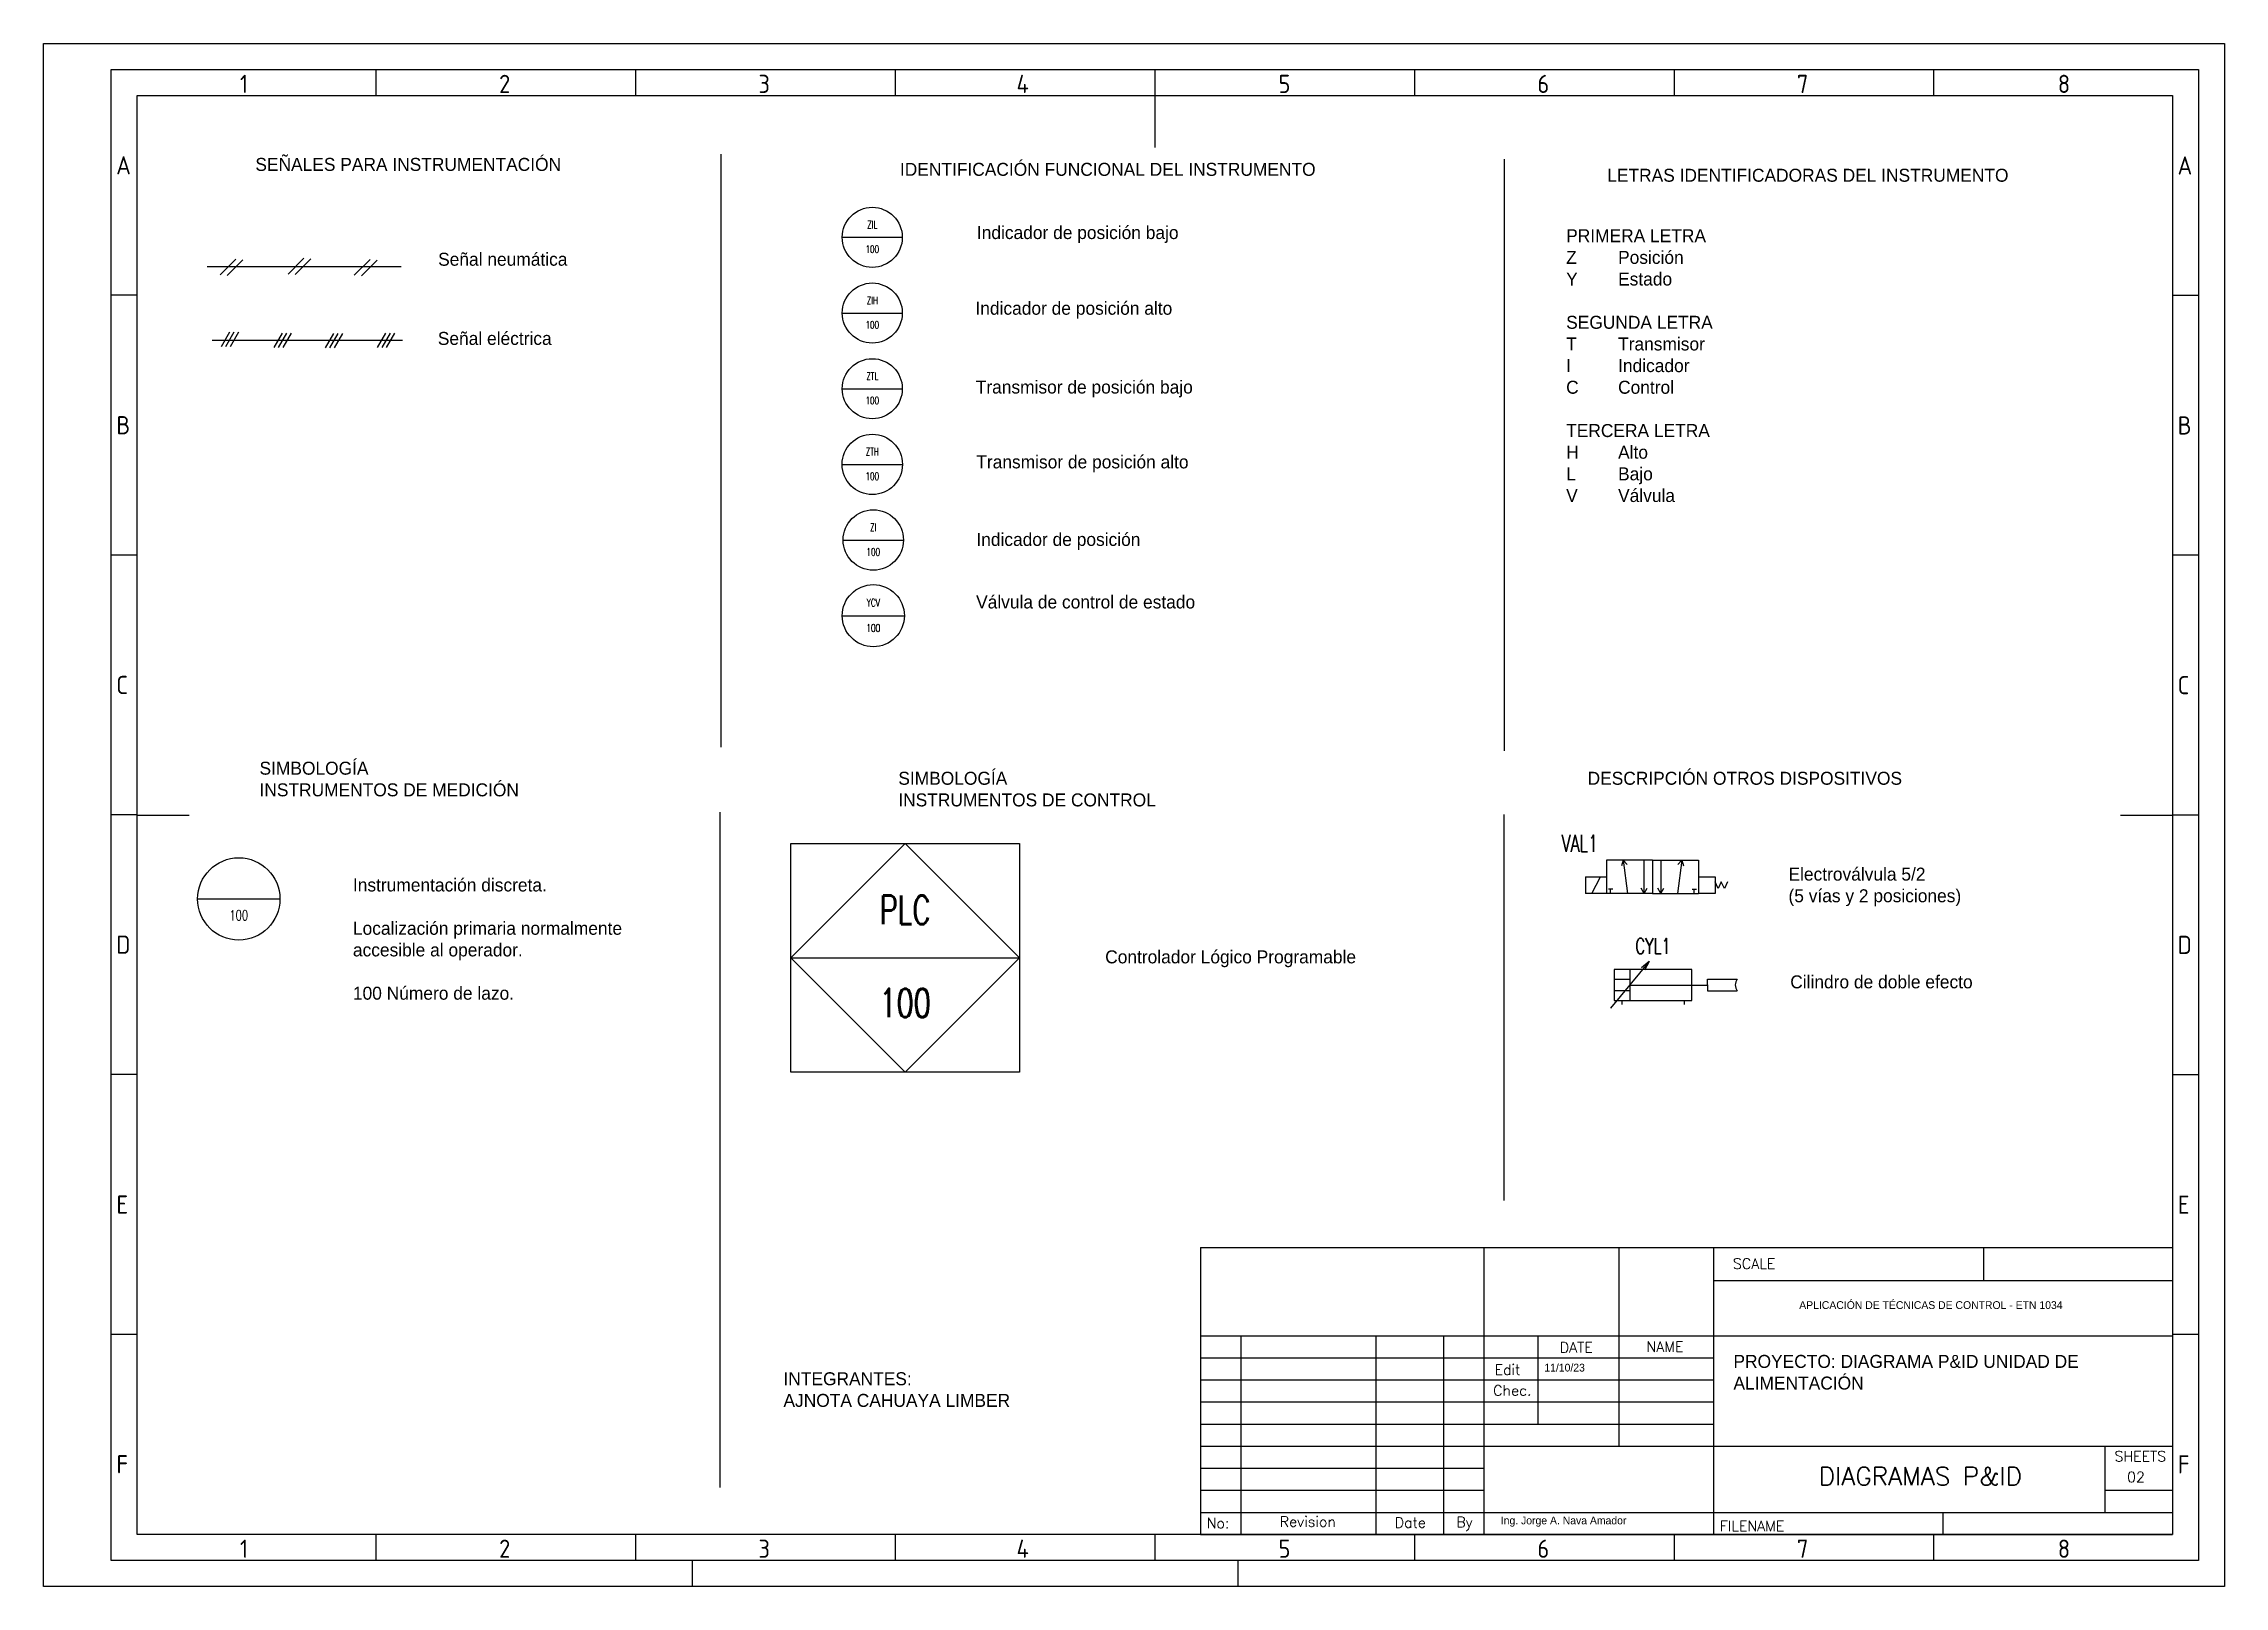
# Model space of a CAD drawing. Header units: millimetres. Extents: x 0 to 420, y 0 to 297.
import ezdxf
from ezdxf.enums import TextEntityAlignment as Align

# ---------------------------------------------------------------- set-up
doc = ezdxf.new("R2010")
doc.units = ezdxf.units.MM
doc.header["$LTSCALE"] = 6
for name, color, linetype in [('025', 1, 'Continuous'), ('035', 5, 'Continuous'), ('07', 7, 'Continuous'), ('RED_2.5mm^2', 1, 'Continuous'), ('SYMS', 7, 'Continuous'), ('TAGS', 51, 'Continuous')]:
    doc.layers.add(name, color=color, linetype=linetype)
doc.styles.add('ISO Proportional', font='isocp.shx')
doc.styles.add('WD', font='romans.shx')

# ---------------------------------------------------------------- blocks, each defined once
blk = doc.blocks.new('IEC_border_a3')
at = {"layer": '035'}
for p, q in [((64, 292), (64, 287)), ((114, 292), (114, 287)), ((164, 292), (164, 287)), ((214, 292), (214, 287)), ((264, 292), (264, 287)), ((314, 292), (314, 287)), ((364, 292), (364, 287)), ((17.97, 248.58), (12.98, 248.58)), ((414.97, 248.54), (409.98, 248.54)), ((17.98, 198.54), (13, 198.54)), ((414.98, 198.5), (410, 198.5)), ((17.98, 148.54), (13, 148.54)), ((414.98, 148.5), (410, 148.5)), ((17.98, 98.54), (13, 98.54)), ((414.98, 98.5), (410, 98.5)), ((18, 48.5), (13.02, 48.5)), ((415, 48.46), (410.02, 48.46)), ((64, 10), (64, 5)), ((114, 10), (114, 5)), ((164, 10), (164, 5)), ((214, 10), (214, 5)), ((264, 10), (264, 5)), ((314, 10), (314, 5)), ((364, 10), (364, 5)), ((125, 0), (125, 5)), ((230, 5), (230, 0))]:
    blk.add_line(p, q, dxfattribs=at)
for points in [[(0, 297), (420, 297), (420, 0), (0, 0)], [(18, 287), (410, 287), (410, 10), (18, 10)]]:
    blk.add_lwpolyline(points, close=True, dxfattribs=at)
at = {"layer": '07'}
for p, q in [((214, 287), (214, 277)), ((18, 148.5), (28, 148.5)), ((400, 148.5), (410, 148.5))]:
    blk.add_line(p, q, dxfattribs=at)
blk.add_lwpolyline([(13, 292), (415, 292), (415, 5), (13, 5)], close=True, dxfattribs=at)
at = {"layer": '035', "style": 'ISO Proportional'}
for s, p in [('1', (37.81, 287.5)), ('2', (87.73, 287.5)), ('3', (137.68, 287.5)), ('4', (187.38, 287.5)), ('5', (237.84, 287.5)), ('6', (287.69, 287.5)), ('7', (337.67, 287.5)), ('8', (387.92, 287.5)), ('A', (13.98, 271.83)), ('A', (410.98, 271.79)), ('B', (14, 221.79)), ('B', (411, 221.75)), ('C', (14, 171.79)), ('C', (411, 171.75)), ('D', (14, 121.79)), ('D', (411, 121.75)), ('E', (14.02, 71.75)), ('E', (411.02, 71.72)), ('F', (14.02, 21.75)), ('F', (411.02, 21.72)), ('1', (37.81, 5.5)), ('2', (87.73, 5.5)), ('3', (137.68, 5.5)), ('4', (187.38, 5.5)), ('5', (237.84, 5.5)), ('6', (287.69, 5.5)), ('7', (337.67, 5.5)), ('8', (387.92, 5.5))]:
    blk.add_text(s, height=3.5, dxfattribs=at).set_placement(p)
blk = doc.blocks.new('IEC_tblock_a3')
at = {"layer": '035'}
for p, q in [((-106.6, 55.25), (-106.6, 17)), ((-36.4, 55.25), (-36.4, 48.88)), ((-88.4, 48.88), (0, 48.88)), ((-179.4, 38.25), (-179.4, 0)), ((-153.4, 38.25), (-153.4, 0)), ((-140.4, 38.25), (-140.4, 0)), ((-122.2, 38.25), (-122.2, 21.25)), ((-187.2, 34), (-88.4, 34)), ((-187.2, 29.75), (-88.4, 29.75)), ((-187.2, 25.5), (-88.4, 25.5)), ((-187.2, 21.25), (-88.4, 21.25)), ((-187.2, 17), (-132.6, 17)), ((-187.2, 12.75), (-132.6, 12.75)), ((-187.2, 8.5), (-132.6, 8.5)), ((-13, 8.5), (0, 8.5)), ((-187.2, 4.25), (0, 4.25)), ((-44.2, 4.25), (-44.2, 0))]:
    blk.add_line(p, q, dxfattribs=at)
at = {"layer": '07'}
for p, q in [((-187.2, 55.25), (-187.2, 0)), ((-187.2, 55.25), (0, 55.25)), ((-132.6, 55.25), (-132.6, 0)), ((-88.4, 55.25), (-88.4, 0)), ((0, 55.25), (0, 0)), ((-187.2, 38.25), (0, 38.25)), ((-132.6, 17), (0, 17)), ((-13, 17), (-13, 4.25)), ((-187.2, 0), (0, 0))]:
    blk.add_line(p, q, dxfattribs=at)
at = {"style": 'WD'}
for tag, p in [('SCALE', (-69.88, 51.07)), ('SH', (-8.74, 10.06)), ('FILENAME', (-68.15, 0.8))]:
    blk.add_attdef(tag, p, '', height=2, dxfattribs=at)
for tag, height, p in [('PROJDESC', 5, (-45.9, 29.2)), ('EDDATE', 2, (-114.97, 30.8)), ('EDBY', 2, (-98.02, 30.86)), ('CKDATE', 2, (-114.85, 26.58)), ('CKBY', 2, (-97.88, 26.3)), ('DWGDESC', 5, (-44.85, 19.72)), ('DWGNO', 3.5, (-48.54, 9.46))]:
    blk.add_attdef(tag, text='', height=height, dxfattribs=at).set_placement(p, align=Align.CENTER)
at = {"style": 'WD', "flags": 1}
blk.add_attdef('WD_TB', (-120.95, 11.91), '', height=2, dxfattribs=at)
at = {"layer": '025', "style": 'WD'}
for s, p in [('SCALE', (-80.57, 51.13)), ('NAME', (-97.74, 35.14)), ('No:', (-183.81, 1.19)), ('Revision', (-166.53, 1.47)), ('Date', (-146.79, 1.28)), ('By', (-136.33, 1.37))]:
    blk.add_text(s, height=2, dxfattribs=at).set_placement(p, align=Align.CENTER)
for s, p in [('DATE', (-118, 35)), ('Edit', (-130.55, 30.72)), ('Chec.', (-130.82, 26.72)), ('SHEETS', (-11.17, 14.05)), ('FILENAME', (-87.18, 0.61))]:
    blk.add_text(s, height=2, dxfattribs=at).set_placement(p)
blk = doc.blocks.new('HIN1_INFRONT_MAIN')
at = {"ltscale": 0.127}
blk.add_line((-0.5, 0), (0.5, 0), dxfattribs=at)
at = {"ltscale": 3.2258}
blk.add_circle((0, 0), 0.5, dxfattribs=at)
at = {"style": 'WD', "width": 0.7}
for tag, height, p in [('INST', 0.125, (-0.481, 0.455)), ('LOC', 0.125, (-0.481, 0.293)), ('TERM01', 0.0625, (-0.524, 0.018))]:
    blk.add_attdef(tag, text='', height=height, dxfattribs=at).set_placement(p, align=Align.RIGHT)
for tag, p, height in [('TERM04', (0.021, 0.531), 0.0625), ('X2TERM04', (0, 0.5), 0.005), ('X4TERM01', (-0.5, 0), 0.005), ('X1TERM03', (0.5, 0), 0.005), ('TERM03', (0.522, 0.018), 0.0625), ('RATING1', (0.513, -0.162), 0.125), ('DESC1', (0.513, -0.321), 0.125), ('X8TERM02', (0, -0.5), 0.005), ('TERM02', (0.023, -0.581), 0.0625), ('DESC2', (0.513, -0.51), 0.125), ('WDTAGALT', (0.513, -0.866), 0.125), ('DESC3', (0.513, -0.691), 0.125)]:
    blk.add_attdef(tag, p, '', height=height, dxfattribs=at)
for tag, p in [('TAG1_PART1', (0, 0.147)), ('TAG1_PART2', (0, -0.26))]:
    blk.add_attdef(tag, text='', height=0.125, dxfattribs=at).set_placement(p, align=Align.CENTER)
blk.add_attdef('XREF', text='', height=0.0625, rotation=0.0625, dxfattribs=at).set_placement((0.546, 0.412), align=Align.TOP_CENTER)
at = {"style": 'WD', "width": 0.7, "flags": 1}
for tag, p in [('WDTYPE', (-0.535, -0.17)), ('CAT', (-0.546, -0.253)), ('FAMILY', (-0.537, -0.223)), ('MFG', (-0.544, -0.28)), ('ASSYCODE', (-0.525, -0.306))]:
    blk.add_attdef(tag, text='', height=0.01, dxfattribs=at).set_placement(p, align=Align.CENTER)
blk = doc.blocks.new('VVL1_5WAY_2POS')
for p, q in [((0.219, 0), (-0.125, 0)), ((-0.125, 0), (-0.125, -0.25)), ((0, 0), (-0.014, -0.043)), ((0, 0), (0.031, -0.25)), ((0, 0), (0.03, -0.034)), ((0.219, 0), (0.562, 0)), ((0.156, -0.25), (0.156, 0)), ((0.219, 0), (0.219, -0.25)), ((0.281, 0), (0.281, -0.25)), ((0.438, 0), (0.406, -0.25)), ((0.438, 0), (0.408, -0.034)), ((0.438, 0), (0.452, -0.043)), ((0.562, 0), (0.562, -0.25)), ((0.219, -0.25), (-0.125, -0.25)), ((-0.078, -0.219), (-0.109, -0.219)), ((-0.094, -0.25), (-0.094, -0.219)), ((0.156, -0.25), (0.134, -0.211)), ((0.156, -0.25), (0.179, -0.211)), ((0.219, -0.25), (0.562, -0.25)), ((0.281, -0.25), (0.259, -0.211)), ((0.281, -0.25), (0.304, -0.211)), ((0.516, -0.219), (0.547, -0.219)), ((0.531, -0.25), (0.531, -0.219))]:
    blk.add_line(p, q)
at = {"style": 'WD', "width": 0.7}
for tag, p in [('INST', (-0.188, 0.375)), ('LOC', (-0.188, 0.219)), ('TAG1', (-0.188, 0.062)), ('RATING1', (-0.188, -0.438))]:
    blk.add_attdef(tag, text='', height=0.125, dxfattribs=at).set_placement(p, align=Align.RIGHT)
for tag, p, height in [('DESC1', (0.75, 0.5), 0.125), ('DESC2', (0.75, 0.344), 0.125), ('DESC3', (0.75, 0.188), 0.125), ('TERM01', (0.031, 0.031), 0.0625), ('TERM02', (0.188, 0.031), 0.0625), ('TERM03', (0.312, 0.031), 0.0625), ('TERM04', (0.469, 0.031), 0.0625), ('WDTAGALT', (0.75, 0.031), 0.125), ('TERM05', (-0.062, -0.344), 0.0625), ('TERM06', (0.062, -0.344), 0.0625), ('TERM07', (0.188, -0.344), 0.0625), ('TERM08', (0.312, -0.344), 0.0625), ('TERM09', (0.438, -0.344), 0.0625), ('TERM10', (0.562, -0.344), 0.0625)]:
    blk.add_attdef(tag, p, '', height=height, dxfattribs=at)
at = {"style": 'WD'}
for tag, p, height, flags in [('X2TERM01', (0, 0), 0.005, 1), ('WDTYPE', (0.062, 0.062), 0.01, 1), ('X2TERM02', (0.156, 0), 0.005, 1), ('X2TERM03', (0.281, 0), 0.005, 1), ('X2TERM04', (0.438, 0), 0.005, 1), ('WDBLKNAM', (0.499, -0.062), 0.01, 9), ('FAMILY', (0.5, -0.094), 0.005, 9), ('X8TERM05', (-0.094, -0.25), 0.005, 1), ('X8TERM06', (0.031, -0.25), 0.005, 1), ('X8TERM07', (0.156, -0.25), 0.005, 1), ('X8TERM08', (0.281, -0.25), 0.005, 1), ('X8TERM09', (0.406, -0.25), 0.005, 1), ('X8TERM10', (0.531, -0.25), 0.005, 1)]:
    blk.add_attdef(tag, p, '', height=height, dxfattribs=dict(at, flags=flags))
at = {"linetype": 'Continuous', "style": 'WD', "flags": 9}
for tag, p in [('CAT', (0.5, -0.125)), ('MFG', (0.5, -0.156)), ('ASSYCODE', (0.5, -0.188))]:
    blk.add_attdef(tag, p, '', height=0.005, dxfattribs=at)
at = {"style": 'WD'}
blk.add_attdef('XREF', (0.562, -0.438), '', height=0.0625, dxfattribs=at)
blk = doc.blocks.new('VOP1_SOL')
for p, q in [((-0.156, 0), (-0.156, -0.125)), ((-0.156, 0), (0, 0)), ((0, -0.125), (-0.156, -0.125)), ((-0.109, -0.125), (-0.046, 0))]:
    blk.add_line(p, q)
at = {"style": 'WD', "width": 0.7}
for tag, height, p in [('TAG1', 0.125, (-0.188, 0.312)), ('WDTAGALT', 0.125, (-0.188, 0.156)), ('DESC1', 0.125, (-0.188, 0)), ('TERM20', 0.0625, (-0.188, -0.094)), ('XREF', 0.0625, (-0.183, -0.188))]:
    blk.add_attdef(tag, text='', height=height, dxfattribs=at).set_placement(p, align=Align.RIGHT)
at = {"style": 'WD'}
for tag, p, height, flags in [('WDBLKNAM', (0.062, 0.031), 0.01, 9), ('WDTYPE', (0.062, 0.062), 0.01, 1), ('FAMILY', (-0.125, -0.156), 0.005, 9)]:
    blk.add_attdef(tag, p, '', height=height, dxfattribs=dict(at, flags=flags))
at = {"linetype": 'Continuous', "style": 'WD', "flags": 9}
for tag, p in [('CAT', (-0.094, -0.156)), ('MFG', (-0.125, -0.188)), ('ASSYCODE', (-0.094, -0.188))]:
    blk.add_attdef(tag, p, '', height=0.005, dxfattribs=at)
blk = doc.blocks.new('VOP1_SPG_R')
for p, q in [((0, 0), (0.125, 0)), ((0.125, 0), (0.125, -0.125)), ((0.125, -0.125), (0, -0.125)), ((0.147, -0.089), (0.125, -0.039)), ((0.171, -0.039), (0.147, -0.089)), ((0.194, -0.088), (0.171, -0.039)), ((0.218, -0.039), (0.194, -0.088))]:
    blk.add_line(p, q)
at = {"style": 'WD'}
for tag, p, height in [('TAG1', (0.25, 0.312), 0.125), ('XREF', (0.25, -0.188), 0.0625)]:
    blk.add_attdef(tag, p, '', height=height, dxfattribs=at)
at = {"style": 'WD', "width": 0.7}
for tag, p, height in [('WDTAGALT', (0.25, 0.156), 0.125), ('DESC1', (0.25, 0), 0.125), ('TERM20', (0.25, -0.094), 0.0625)]:
    blk.add_attdef(tag, p, '', height=height, dxfattribs=at)
at = {"style": 'WD'}
for tag, p, height, flags in [('WDBLKNAM', (0.062, 0.031), 0.01, 9), ('WDTYPE', (0.062, 0.062), 0.01, 1), ('FAMILY', (0.031, -0.156), 0.005, 9)]:
    blk.add_attdef(tag, p, '', height=height, dxfattribs=dict(at, flags=flags))
at = {"linetype": 'Continuous', "style": 'WD', "flags": 9}
for tag, p in [('CAT', (0.062, -0.156)), ('MFG', (0.031, -0.188)), ('ASSYCODE', (0.062, -0.188))]:
    blk.add_attdef(tag, p, '', height=0.005, dxfattribs=at)
blk = doc.blocks.new('VCY1_SGL_VAR_CUSH')
for p, q in [((0.562, 0.281), (-0.063, 0.281)), ((-0.063, 0.281), (-0.063, 0.031)), ((-0.063, 0.203), (0.062, 0.203)), ((0.062, 0.281), (0.062, 0.031)), ((0.218, 0.344), (0.158, 0.295)), ((0.218, 0.344), (0.181, 0.275)), ((0.562, 0.031), (0.562, 0.281)), ((0.062, 0.109), (-0.063, 0.109)), ((-0.063, 0.031), (0.562, 0.031)), ((0, 0.031), (0, 0)), ((0.062, 0.156), (0.688, 0.156)), ((0.5, 0.031), (0.5, 0))]:
    blk.add_line(p, q)
blk.add_lwpolyline([(0.218, 0.344), (-0.093, -0.031), (-0.093, -0.031)])
at = {"style": 'WD', "width": 0.7}
for tag, p in [('INST', (0.25, 0.719)), ('TAG1', (0.25, 0.406)), ('LOC', (0.25, 0.562))]:
    blk.add_attdef(tag, text='', height=0.125, dxfattribs=at).set_placement(p, align=Align.CENTER)
for tag, p in [('DESC1', (-0.156, 0.156)), ('DESC2', (-0.156, 0)), ('DESC3', (-0.156, -0.156)), ('WDTAGALT', (-0.156, -0.312))]:
    blk.add_attdef(tag, text='', height=0.125, dxfattribs=at).set_placement(p, align=Align.RIGHT)
at = {"style": 'WD'}
for tag, p, height, flags in [('WDBLKNAM', (0.374, 0.281), 0.01, 9), ('FAMILY', (0.383, 0.251), 0.01, 9), ('X8TERM01', (0, 0), 0.005, 1), ('WDTYPE', (0.062, 0.062), 0.01, 1), ('X8TERM02', (0.5, 0), 0.005, 1)]:
    blk.add_attdef(tag, p, '', height=height, dxfattribs=dict(at, flags=flags))
at = {"linetype": 'Continuous', "style": 'WD', "flags": 9}
for tag, p in [('ASSYCODE', (0.408, 0.17)), ('MFG', (0.406, 0.188)), ('CAT', (0.408, 0.207))]:
    blk.add_attdef(tag, text='', height=0.01, dxfattribs=at).set_placement(p, align=Align.CENTER)
at = {"style": 'WD'}
blk.add_attdef('XREF', (0.656, 0.219), '', height=0.0625, dxfattribs=at)
at = {"style": 'WD', "width": 0.7}
for tag, p, height in [('RATING1', (0.688, 0), 0.125), ('TERM01', (0.031, -0.094), 0.0625), ('TERM02', (0.531, -0.094), 0.0625)]:
    blk.add_attdef(tag, p, '', height=height, dxfattribs=at)
blk = doc.blocks.new('HIN1_INFRONT_MAIN_PLC')
for p, q in [((-0.5, -0.5), (-0.5, 0.5)), ((-0.5, 0.5), (0.5, 0.5)), ((0.5, 0.5), (0.5, -0.5)), ((0.5, -0.5), (-0.5, -0.5))]:
    blk.add_line(p, q)
at = {"ltscale": 0.127}
blk.add_line((-0.5, 0), (0.5, 0), dxfattribs=at)
at = {"ltscale": 25.4, "flags": 128}
blk.add_lwpolyline([(0, 0.5), (-0.5, 0), (0, -0.5), (0.5, 0)], close=True, dxfattribs=at)
at = {"ltscale": 3.2258, "flags": 128}
blk.add_lwpolyline([(0, 0.5), (-0.5, 0), (0, -0.5), (0.5, 0)], close=True, dxfattribs=at)
blk.add_lwpolyline([(0, 0.5), (-0.5, 0), (0, -0.5), (0.5, 0)], close=True, dxfattribs=at)
at = {"style": 'WD', "width": 0.7}
for tag, p, height in [('TERM04', (0.0207, 0.5306), 0.0625), ('X2TERM04', (0, 0.5), 0.005), ('X4TERM01', (-0.5, 0), 0.005), ('X1TERM03', (0.5, 0), 0.005), ('TERM03', (0.5222, 0.0184), 0.0625), ('RATING1', (0.5485, -0.1677), 0.125), ('DESC1', (0.5485, -0.3266), 0.125), ('DESC2', (0.5485, -0.5165), 0.125), ('X8TERM02', (0, -0.5), 0.005), ('TERM02', (0.0233, -0.5809), 0.0625), ('DESC3', (0.5485, -0.6975), 0.125), ('WDTAGALT', (0.5485, -0.8716), 0.125)]:
    blk.add_attdef(tag, p, '', height=height, dxfattribs=at)
for tag, height, p in [('INST', 0.125, (-0.5816, 0.4156)), ('LOC', 0.125, (-0.5816, 0.254)), ('TERM01', 0.0625, (-0.5242, 0.0184))]:
    blk.add_attdef(tag, text='', height=height, dxfattribs=at).set_placement(p, align=Align.RIGHT)
blk.add_attdef('XREF', text='', height=0.0625, rotation=0.0625, dxfattribs=at).set_placement((0.6297, 0.3767), align=Align.TOP_CENTER)
for tag, p in [('TAG1_PART1', (0, 0.147)), ('TAG1_PART2', (0, -0.2602))]:
    blk.add_attdef(tag, text='', height=0.125, dxfattribs=at).set_placement(p, align=Align.CENTER)
at = {"style": 'WD', "width": 0.7, "flags": 1}
for tag, p in [('WDTYPE', (-0.5767, -0.1697)), ('CAT', (-0.5871, -0.2531)), ('MFG', (-0.5859, -0.2796)), ('FAMILY', (-0.5789, -0.2227)), ('ASSYCODE', (-0.5662, -0.3061))]:
    blk.add_attdef(tag, text='', height=0.01, dxfattribs=at).set_placement(p, align=Align.CENTER)

msp = doc.modelspace()

# ---------------------------------------------------------------- linework, layer by layer
for p, q in [((130.44, 275.69), (130.44, 161.55)), ((281.27, 274.79), (281.27, 160.85)), ((32.47, 239.92), (69.09, 239.92)), ((130.25, 149.05), (130.25, 19.03)), ((281.24, 148.61), (281.24, 74.31)), ((320.45, 115.78), (320.45, 116.92)), ((320.45, 116.92), (326.18, 116.92)), ((320.45, 115.78), (320.45, 114.63)), ((320.45, 114.63), (326.18, 114.63))]:
    msp.add_line(p, q)
at = {"color": 0}
for p, q in [((33.99, 252.5), (37.01, 255.52)), ((35.36, 252.38), (38.38, 255.4)), ((47.07, 252.65), (50.09, 255.67)), ((48.45, 252.53), (51.47, 255.55)), ((59.84, 252.4), (62.86, 255.42)), ((61.22, 252.28), (64.24, 255.3))]:
    msp.add_line(p, q, dxfattribs=at)
msp.add_lwpolyline([(326.18, 116.92, 0.330259), (326.18, 114.63)], format="xyb")
at = {"layer": 'RED_2.5mm^2', "color": 0}
msp.add_line((68.89, 254.01), (31.5, 254.01), dxfattribs=at)
at = {"layer": 'SYMS'}
for p, q in [((34.25, 238.69), (35.86, 241.49)), ((35.11, 238.69), (36.72, 241.49)), ((35.97, 238.69), (37.58, 241.49)), ((44.39, 238.48), (46.01, 241.27)), ((45.25, 238.48), (46.87, 241.27)), ((46.11, 238.48), (47.73, 241.27)), ((54.29, 238.42), (55.9, 241.22)), ((55.15, 238.42), (56.76, 241.22)), ((56.01, 238.42), (57.62, 241.22)), ((64.32, 238.48), (65.94, 241.27)), ((65.18, 238.48), (66.8, 241.27)), ((66.04, 238.48), (67.66, 241.27))]:
    msp.add_line(p, q, dxfattribs=at)

# ---------------------------------------------------------------- block references
msp.add_blockref('IEC_border_a3', (0, 0))
ref = msp.add_blockref('IEC_tblock_a3', (410, 10))
ref.add_attrib('DWGNO', 'DIAGRAMAS P&ID', dxfattribs={"height": 3.5, "style": 'WD'}).set_placement((361.46, 19.46), align=Align.CENTER)
ref.add_attrib('SH', '02', (401.26, 20.06), dxfattribs={"height": 2, "style": 'WD'})
ref = msp.add_blockref('HIN1_INFRONT_MAIN', (159.6, 259.71), dxfattribs=dict(at, xscale=11.5592034984124, yscale=11.5592034984124, zscale=11.5592034984124))
ref.add_attrib('TAG1_PART1', 'ZIL', dxfattribs={"layer": 'TAGS', "color": 6, "height": 1.445, "style": 'WD', "width": 0.7}).set_placement((159.6, 261.41), align=Align.CENTER)
ref.add_attrib('TAG1_PART2', '100', dxfattribs={"layer": 'TAGS', "color": 6, "height": 1.445, "style": 'WD', "width": 0.7}).set_placement((159.6, 256.7), align=Align.CENTER)
ref = msp.add_blockref('HIN1_INFRONT_MAIN', (159.6, 245.14), dxfattribs=dict(at, xscale=11.5592034984124, yscale=11.5592034984124, zscale=11.5592034984124))
ref.add_attrib('TAG1_PART1', 'ZIH', dxfattribs={"layer": 'TAGS', "color": 6, "height": 1.445, "style": 'WD', "width": 0.7}).set_placement((159.6, 246.84), align=Align.CENTER)
ref.add_attrib('TAG1_PART2', '100', dxfattribs={"layer": 'TAGS', "color": 6, "height": 1.445, "style": 'WD', "width": 0.7}).set_placement((159.6, 242.13), align=Align.CENTER)
ref = msp.add_blockref('HIN1_INFRONT_MAIN', (159.6, 230.57), dxfattribs=dict(at, xscale=11.5592034984124, yscale=11.5592034984124, zscale=11.5592034984124))
ref.add_attrib('TAG1_PART1', 'ZTL', dxfattribs={"layer": 'TAGS', "color": 6, "height": 1.445, "style": 'WD', "width": 0.7}).set_placement((159.6, 232.27), align=Align.CENTER)
ref.add_attrib('TAG1_PART2', '100', dxfattribs={"layer": 'TAGS', "color": 6, "height": 1.445, "style": 'WD', "width": 0.7}).set_placement((159.6, 227.56), align=Align.CENTER)
ref = msp.add_blockref('HIN1_INFRONT_MAIN', (159.6, 216), dxfattribs=dict(at, xscale=11.62309786792202, yscale=11.62309786792202, zscale=11.62309786792202))
ref.add_attrib('TAG1_PART1', 'ZTH', dxfattribs={"layer": 'TAGS', "color": 6, "height": 1.453, "style": 'WD', "width": 0.7}).set_placement((159.6, 217.71), align=Align.CENTER)
ref.add_attrib('TAG1_PART2', '100', dxfattribs={"layer": 'TAGS', "color": 6, "height": 1.453, "style": 'WD', "width": 0.7}).set_placement((159.6, 212.98), align=Align.CENTER)
ref = msp.add_blockref('HIN1_INFRONT_MAIN', (159.79, 201.44), dxfattribs=dict(at, xscale=11.62309786792202, yscale=11.62309786792202, zscale=11.62309786792202))
ref.add_attrib('TAG1_PART1', 'ZI', dxfattribs={"layer": 'TAGS', "color": 6, "height": 1.453, "style": 'WD', "width": 0.7}).set_placement((159.79, 203.14), align=Align.CENTER)
ref.add_attrib('TAG1_PART2', '100', dxfattribs={"layer": 'TAGS', "color": 6, "height": 1.453, "style": 'WD', "width": 0.7}).set_placement((159.79, 198.41), align=Align.CENTER)
ref = msp.add_blockref('HIN1_INFRONT_MAIN', (159.79, 186.87), dxfattribs=dict(at, xscale=11.95803163350229, yscale=11.95803163350229, zscale=11.95803163350229))
ref.add_attrib('TAG1_PART1', 'YCV', dxfattribs={"layer": 'TAGS', "color": 6, "height": 1.495, "style": 'WD', "width": 0.7}).set_placement((159.79, 188.62), align=Align.CENTER)
ref.add_attrib('TAG1_PART2', '100', dxfattribs={"layer": 'TAGS', "color": 6, "height": 1.495, "style": 'WD', "width": 0.7}).set_placement((159.79, 183.76), align=Align.CENTER)
ref = msp.add_blockref('HIN1_INFRONT_MAIN_PLC', (165.93, 121), dxfattribs=dict(at, xscale=44.01572724226612, yscale=44.01572724226612, zscale=44.01572724226612))
ref.add_attrib('TAG1_PART1', 'PLC', dxfattribs={"layer": 'TAGS', "color": 6, "height": 5.502, "style": 'WD', "width": 0.7}).set_placement((165.93, 127.47), align=Align.CENTER)
ref.add_attrib('TAG1_PART2', '100', dxfattribs={"layer": 'TAGS', "color": 6, "height": 5.502, "style": 'WD', "width": 0.7}).set_placement((165.93, 109.55), align=Align.CENTER)
ref = msp.add_blockref('VVL1_5WAY_2POS', (304.22, 139.83), dxfattribs=dict(at, xscale=25.75004245348794, yscale=25.75004245348794, zscale=25.75004245348794))
ref.add_attrib('TAG1', 'VAL1', dxfattribs={"layer": 'TAGS', "color": 6, "height": 3.219, "style": 'WD', "width": 0.7}).set_placement((299.39, 141.44), align=Align.RIGHT)
ref = msp.add_blockref('HIN1_INFRONT_MAIN', (37.59, 132.34), dxfattribs=dict(at, xscale=15.85204495492144, yscale=15.85204495492144, zscale=15.85204495492144))
ref.add_attrib('TAG1_PART2', '100', dxfattribs={"layer": 'TAGS', "color": 6, "height": 1.982, "style": 'WD', "width": 0.7}).set_placement((37.59, 128.22), align=Align.CENTER)
at = {"layer": 'SYMS', "xscale": 25.75004245348794, "yscale": 25.75004245348794, "zscale": 25.75004245348794}
for name, p in [('VOP1_SOL', (301, 136.61)), ('VOP1_SPG_R', (318.7, 136.61))]:
    msp.add_blockref(name, p, dxfattribs=at)
at = {"layer": 'SYMS'}
ref = msp.add_blockref('VCY1_SGL_VAR_CUSH', (303.98, 112.03), dxfattribs=dict(at, xscale=23.96096126502142, yscale=23.96096126502142, zscale=23.96096126502142))
ref.add_attrib('TAG1', 'CYL1', dxfattribs={"layer": 'TAGS', "color": 6, "height": 2.995, "style": 'WD', "width": 0.7}).set_placement((309.97, 121.77), align=Align.CENTER)

# ---------------------------------------------------------------- texts
at = {"attachment_point": 1}
for s, width, insert, char_height in [('SEÑALES PARA INSTRUMENTACIÓN', 147.8517, (40.78, 275), 2.5), ('IDENTIFICACIÓN FUNCIONAL DEL INSTRUMENTO', 147.8517, (164.92, 274.05), 2.5), ('LETRAS IDENTIFICADORAS DEL INSTRUMENTO', 147.8517, (301.15, 272.91), 2.5), ('SIMBOLOGÍA\\PINSTRUMENTOS DE MEDICIÓN ', 147.8517, (41.58, 158.76), 2.5), ('SIMBOLOGÍA\\PINSTRUMENTOS DE CONTROL', 147.8517, (164.61, 156.82), 2.5), ('DESCRIPCIÓN OTROS DISPOSITIVOS', 147.8517, (297.36, 156.82), 2.5), ('APLICACIÓN DE TÉCNICAS DE CONTROL - ETN 1034', 65.3804, (338.12, 54.9), 1.5), ('11/10/23', 13.0311, (289.03, 42.86), 1.5), ('PROYECTO: DIAGRAMA P&ID UNIDAD DE ALIMENTACIÓN', 81.9987, (325.45, 44.56), 2.5), ('INTEGRANTES: \\PAJNOTA CAHUAYA LIMBER', 100.2055, (142.49, 41.22), 2.5), ('Ing. Jorge A. Nava Amador', 37.4373, (280.64, 13.44), 1.5)]:
    msp.add_mtext_dynamic_manual_height_columns(s, width=width, gutter_width=12.5, heights=[0], dxfattribs=dict(at, insert=insert, char_height=char_height))
at = {"char_height": 2.5, "attachment_point": 1}
for s, insert, width in [('Indicador de posición bajo', (179.74, 261.88), 58.9472), ('PRIMERA LETRA\\PZ^IPosición\\PY^IEstado\\P\\PSEGUNDA LETRA\\PT^ITransmisor\\PI^IIndicador\\PC^IControl\\P\\PTERCERA LETRA\\PH^IAlto\\PL^IBajo\\PV^IVálvula', (293.23, 261.27), 56.2905), ('Señal neumática', (75.98, 256.74), 47.5066), ('Indicador de posición alto\\P ', (179.46, 247.31), 58.4787), ('Señal eléctrica ', (75.92, 241.5), 47.5066), ('Transmisor de posición bajo\\P ', (179.52, 232.14), 61.639), ('Transmisor de posición alto', (179.63, 217.73), 62.1347), ('Indicador de posición\\P ', (179.64, 202.8), 61.7915), ('Válvula de control de estado', (179.59, 190.76), 43.5416), ('Instrumentación discreta.\\P\\PLocalización primaria normalmente accesible al operador.\\P\\P100 Número de lazo.', (59.57, 136.28), 56.2905), ('Electroválvula 5/2 \\P(5 vías y 2 posiciones)', (336.05, 138.37), 53.5226), ('Controlador Lógico Programable', (204.45, 122.44), 47.5066), ('Cilindro de doble efecto', (336.39, 117.63), 47.5066)]:
    msp.add_mtext(s, dxfattribs=dict(at, insert=insert, width=width))

doc.saveas('drawing.dxf')
